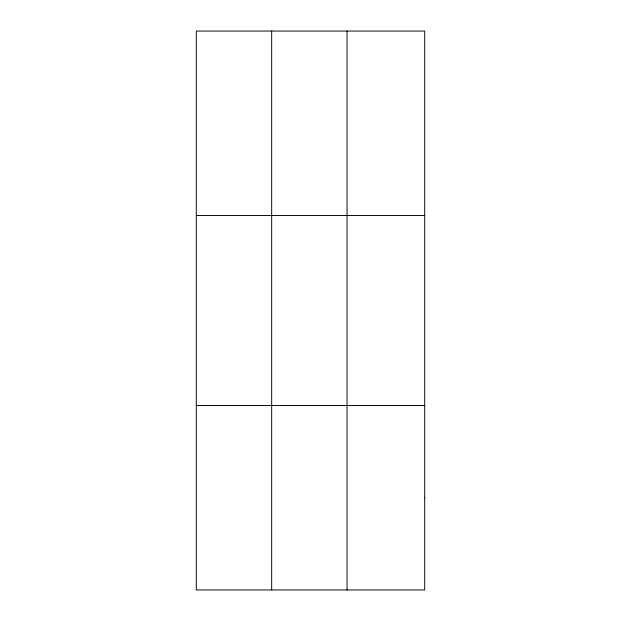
<?xml version="1.0" encoding="UTF-8"?>
<svg xmlns="http://www.w3.org/2000/svg" width="621" height="621" viewBox="0 0 621 621"><rect width="100%" height="100%" fill="white"/><g stroke="black" fill="none" stroke-linecap="round" stroke-linejoin="round"><path stroke-width="0.93" d="M271.672 31.05L271.672 589.95M347.038 31.05L347.038 589.95M196.306 215.487L424.694 215.487M196.306 405.513L424.694 405.513M424.694 497.732L424.694 589.95L196.306 589.95L196.306 31.05L424.694 31.05L424.694 497.732"/></g></svg>
